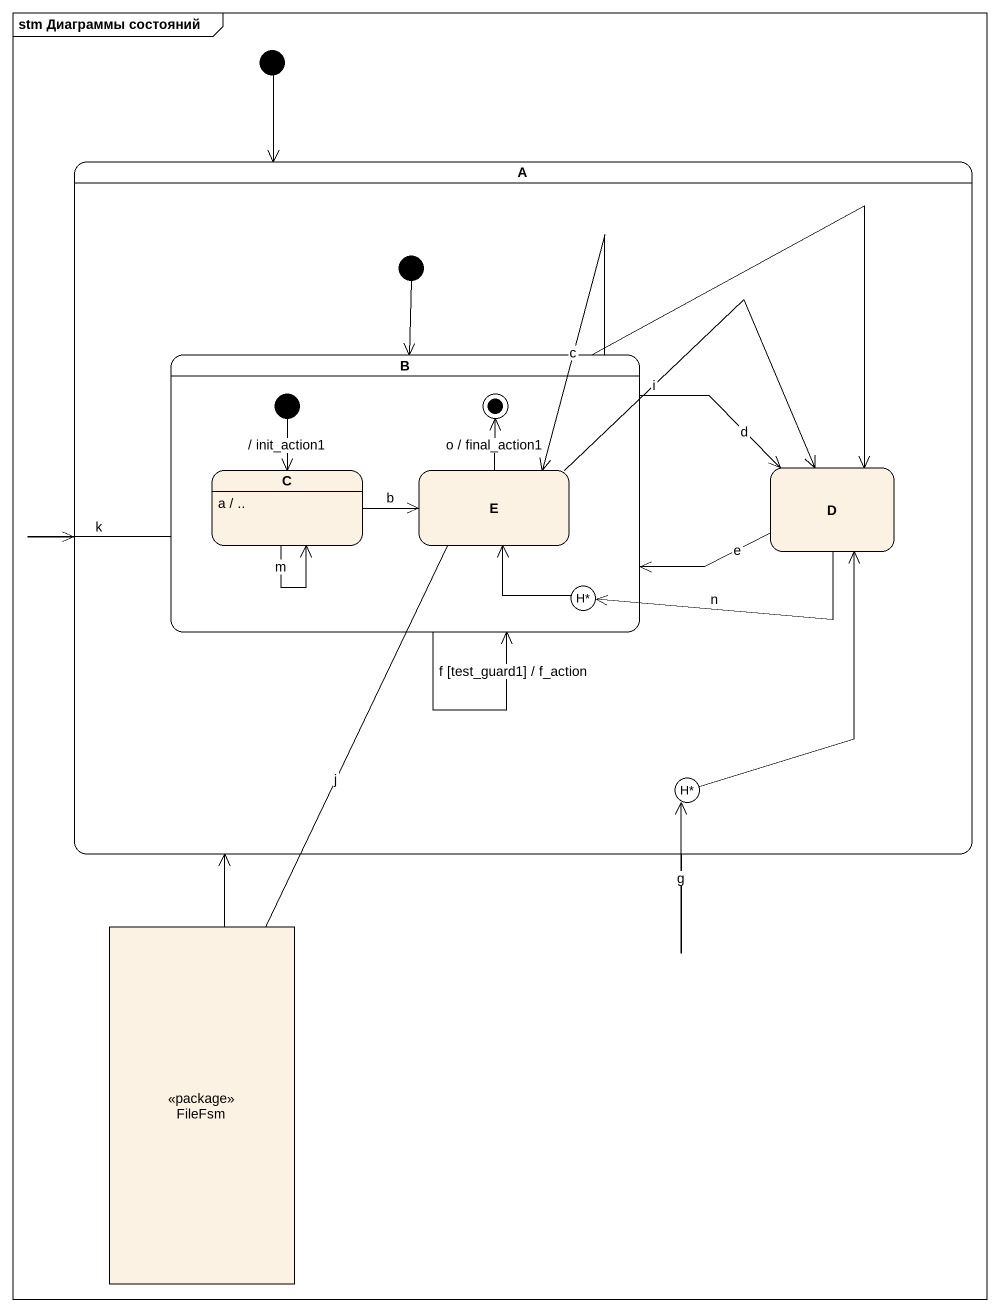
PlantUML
@startuml
mainframe stm Диаграммы состояний
hide empty description
state A {
  state B {
    state C
    C : a / ..
    state E
    state deephistory1 <<history*>>
    [*] --> C : / init_action1
    E -up-> [*] : o / final_action1
  }
  state D
  state deephistory2 <<history*>>
  [*] --> B
}
state FileFsm <<package>>
[*] --> A
A --> deephistory2 : g
B -right-> A : k
B --> B : f [test_guard1] / f_action
B -right-> E : c
B -right-> D : d
B -right-> D
C --> C : m
C -right-> E : b
E -right-> A : j
E -right-> D : i
D -left-> B : e
D -left-> deephistory1 : n
deephistory1 -up-> E
deephistory2 -up-> D
@enduml
